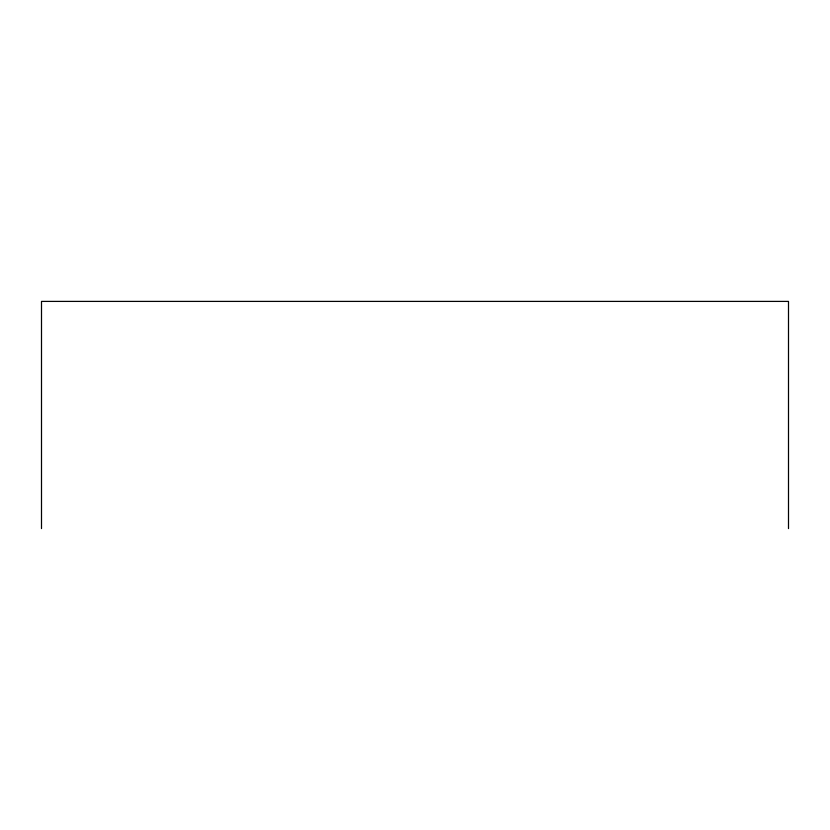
<?xml version="1.0" encoding="UTF-8"?>
<svg xmlns="http://www.w3.org/2000/svg" width="830" height="830" viewBox="0 0 830 830"><rect width="100%" height="100%" fill="white"/><g stroke="black" fill="none" stroke-linecap="round" stroke-linejoin="round"><path stroke-width="1.25" d="M788.5 528.596L788.5 301.404L41.5 301.404L41.5 528.596"/></g></svg>
